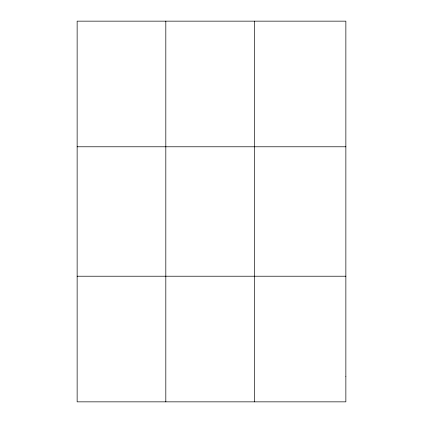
<?xml version="1.0" encoding="UTF-8"?>
<svg xmlns="http://www.w3.org/2000/svg" width="423" height="423" viewBox="0 0 423 423"><rect width="100%" height="100%" fill="white"/><g stroke="black" fill="none" stroke-linecap="round" stroke-linejoin="round"><path stroke-width="0.63" d="M165.816 401.85L165.816 21.15M254.493 401.85L254.493 21.15M77.139 146.781L345.861 146.781M77.139 276.219L345.861 276.219M345.861 376.724L345.861 401.85L77.139 401.85L77.139 21.15L345.861 21.15L345.861 376.724"/></g></svg>
